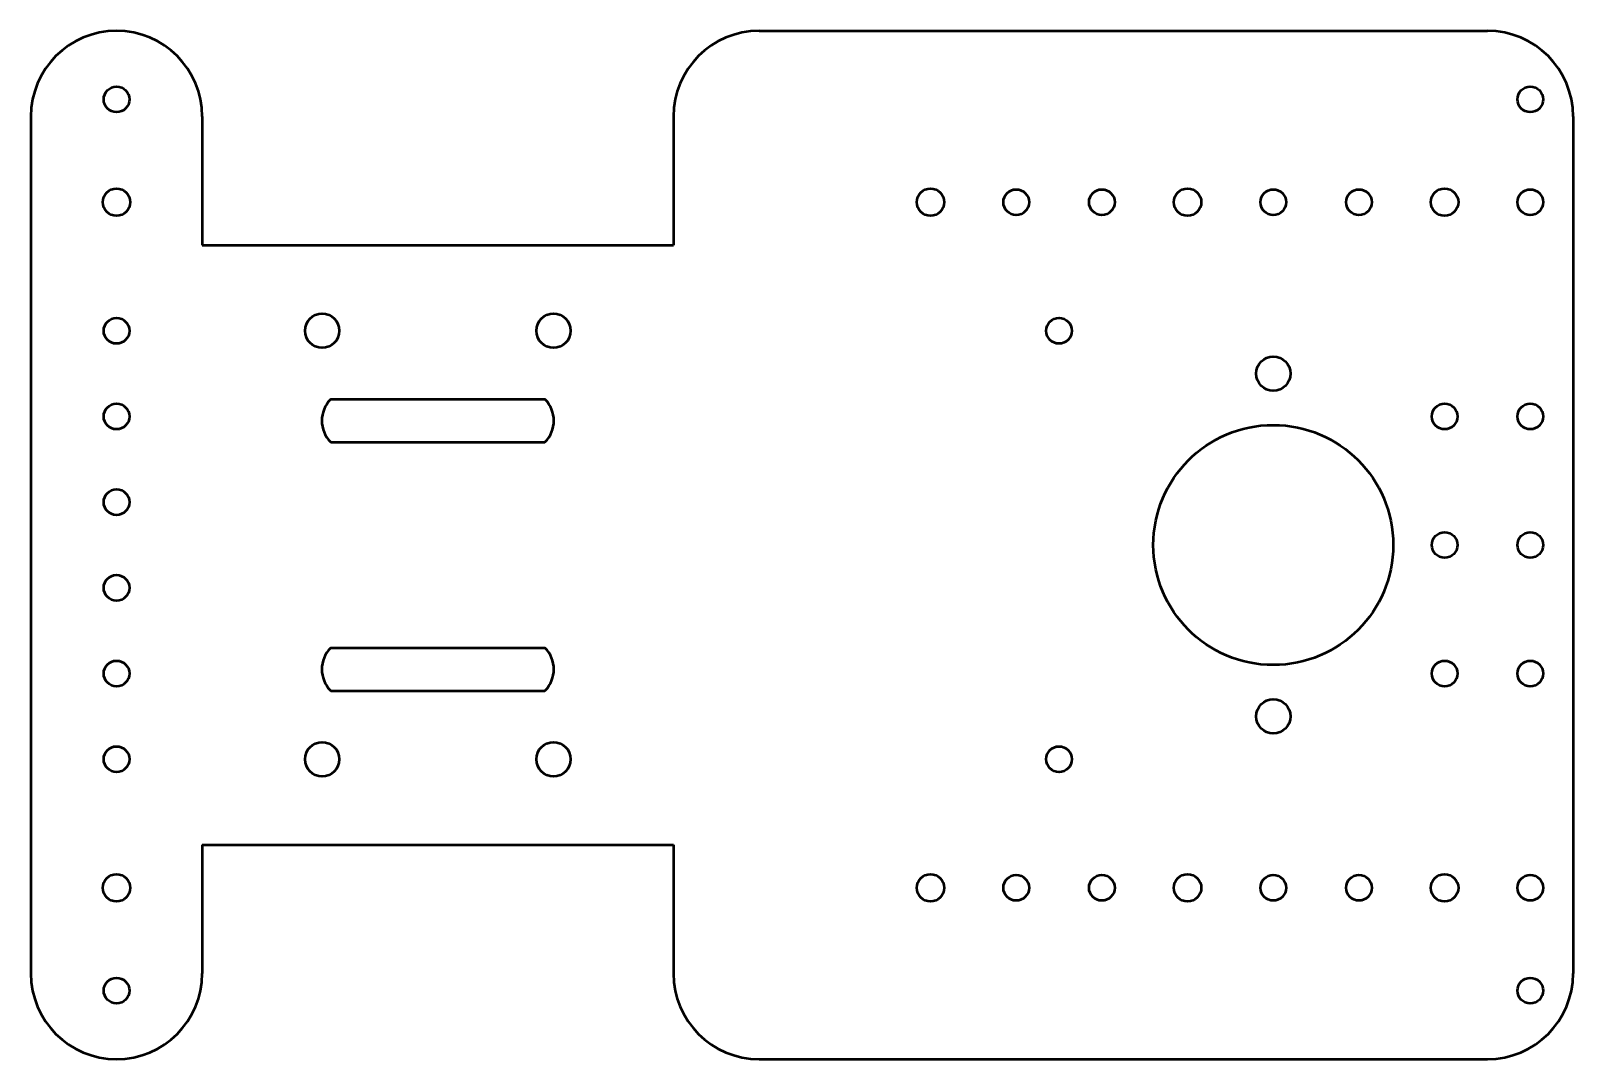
# Model space of a CAD drawing. Header units: millimetres. Extents: x 65 to 245, y 45 to 165.
import ezdxf

# ---------------------------------------------------------------- set-up
doc = ezdxf.new("R2010")
doc.units = ezdxf.units.MM
doc.layers.add('粗实线', color=7, linetype='Continuous', lineweight=50)

msp = doc.modelspace()

# ---------------------------------------------------------------- linework, layer by layer
at = {"layer": '粗实线'}
for p, q in [((75, 165), (75, 165)), ((150, 165), (235, 165)), ((65, 155), (65, 55)), ((85, 155), (85, 140)), ((140, 155), (140, 140)), ((245, 155), (245, 55)), ((85, 140), (140, 140)), ((100, 122), (125, 122)), ((100, 117), (125, 117)), ((100, 93), (125, 93)), ((100, 88), (125, 88)), ((85, 70), (140, 70)), ((85, 70), (85, 55)), ((140, 70), (140, 55)), ((75, 45), (75, 45)), ((150, 45), (235, 45))]:
    msp.add_line(p, q, dxfattribs=at)
for centre, radius in [((75, 157), 1.5), ((240, 157), 1.5), ((75, 145), 1.6), ((170, 145), 1.6), ((180, 145), 1.5), ((190, 145), 1.5), ((200, 145), 1.6), ((210, 145), 1.5), ((220, 145), 1.5), ((230, 145), 1.6), ((240, 145), 1.5), ((75, 130), 1.5), ((99, 130), 2), ((126, 130), 2), ((185, 130), 1.5), ((210, 125), 2), ((75, 120), 1.5), ((230, 120), 1.5), ((240, 120), 1.5), ((210, 105), 14), ((75, 110), 1.5), ((230, 105), 1.5), ((240, 105), 1.5), ((75, 100), 1.5), ((75, 90), 1.5), ((230, 90), 1.5), ((240, 90), 1.5), ((210, 85), 2), ((75, 80), 1.5), ((99, 80), 2), ((126, 80), 2), ((185, 80), 1.5), ((75, 65), 1.6), ((170, 65), 1.6), ((180, 65), 1.5), ((190, 65), 1.5), ((200, 65), 1.6), ((210, 65), 1.5), ((220, 65), 1.5), ((230, 65), 1.6), ((240, 65), 1.5), ((75, 53), 1.5), ((240, 53), 1.5)]:
    msp.add_circle(centre, radius, dxfattribs=at)
for centre, radius, start, end in [((75, 155), 10, 90, 180), ((75, 155), 10, 0, 90), ((150, 155), 10, 90, 180), ((235, 155), 10, 0, 90), ((102.5, 119.5), 3.54, 135, 225), ((122.5, 119.5), 3.54, 315, 45), ((102.5, 90.5), 3.54, 135, 225), ((122.5, 90.5), 3.54, 315, 45), ((75, 55), 10, 180, 270), ((75, 55), 10, 270, 0), ((150, 55), 10, 180, 270), ((235, 55), 10, 270, 0)]:
    msp.add_arc(centre, radius, start, end, dxfattribs=at)

doc.saveas('drawing.dxf')
